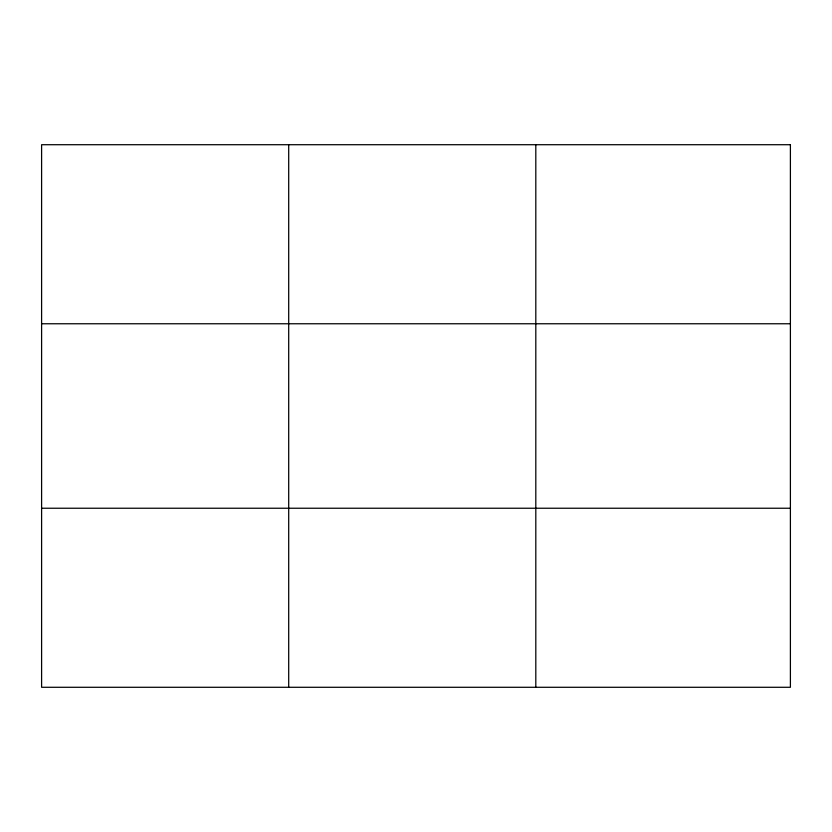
<?xml version="1.0" encoding="UTF-8"?>
<svg xmlns="http://www.w3.org/2000/svg" width="832" height="832" viewBox="0 0 832 832"><rect width="100%" height="100%" fill="white"/><g stroke="black" fill="none" stroke-linecap="round" stroke-linejoin="round"><path stroke-width="1.25" d="M288.704 687.284L288.704 144.716M535.808 687.284L535.808 144.716M41.6 323.762L790.4 323.762M41.6 508.238L790.4 508.238M790.4 144.716L790.4 687.284L41.6 687.284L41.6 144.716L790.4 144.716"/></g></svg>
